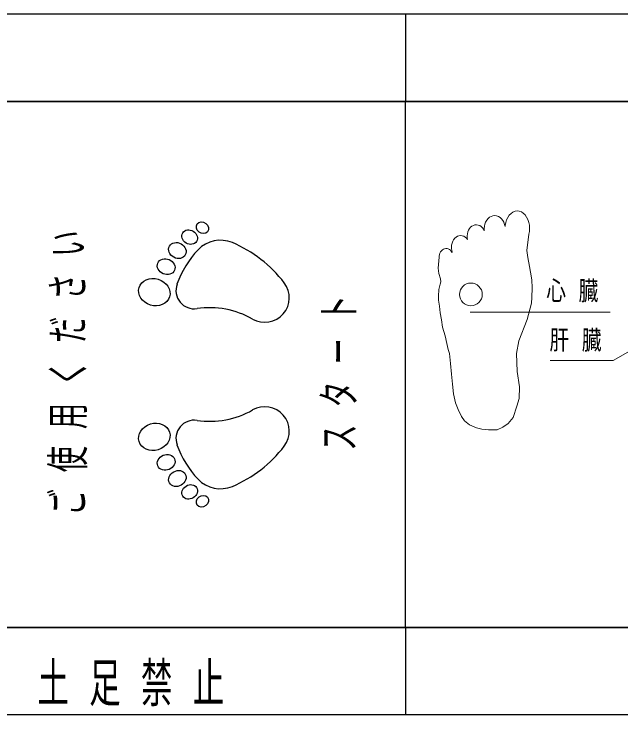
# Model space of a CAD drawing. Units: millimetres on the paper. Extents: x -365 to 0, y -19 to 257.
# Drawn here: x -280.25 to -266.41, y 147.92 to 163.92 of the extents above; entities that cross this region are included whole.
import ezdxf

# ---------------------------------------------------------------- set-up
doc = ezdxf.new("R2010")
doc.units = ezdxf.units.MM
doc.layers.add('LY_1', color=7, linetype='Continuous', lineweight=13)
doc.styles.add('ＭＳ ゴシック', font='')
doc.styles.get('ＭＳ ゴシック').set_extended_font_data('MS Gothic')

msp = doc.modelspace()

# ---------------------------------------------------------------- linework, layer by layer
at = {"layer": 'LY_1', "lineweight": 25}
for p, q in [((-271.32, 163.917), (-283.32, 163.917)), ((-271.32, 163.917), (-271.32, 161.917)), ((-259.32, 163.917), (-271.32, 163.917)), ((-271.32, 163.917), (-271.32, 161.917)), ((-283.32, 161.917), (-271.32, 161.917)), ((-271.32, 161.917), (-283.32, 161.917)), ((-271.32, 149.917), (-271.32, 161.917)), ((-259.32, 161.917), (-271.32, 161.917)), ((-271.32, 149.917), (-271.32, 161.917)), ((-271.32, 161.917), (-247.32, 161.917)), ((-283.32, 149.917), (-271.32, 149.917)), ((-271.32, 149.917), (-283.32, 149.917)), ((-271.32, 149.917), (-247.32, 149.917)), ((-271.32, 149.917), (-271.32, 147.917)), ((-259.32, 149.917), (-271.32, 149.917)), ((-271.32, 149.917), (-271.32, 147.917)), ((-271.32, 147.917), (-283.32, 147.917)), ((-259.32, 147.917), (-271.32, 147.917))]:
    msp.add_line(p, q, dxfattribs=at)
at = {"layer": 'LY_1'}
for p, q in [((-268.915, 159.367), (-268.954, 159.326)), ((-268.871, 159.397), (-268.915, 159.367)), ((-268.824, 159.415), (-268.871, 159.397)), ((-268.775, 159.422), (-268.824, 159.415)), ((-268.726, 159.417), (-268.775, 159.422)), ((-268.679, 159.399), (-268.726, 159.417)), ((-268.635, 159.37), (-268.679, 159.399)), ((-268.594, 159.331), (-268.635, 159.37)), ((-269.47, 159.211), (-269.494, 159.169)), ((-269.44, 159.248), (-269.47, 159.211)), ((-269.406, 159.278), (-269.44, 159.248)), ((-269.367, 159.299), (-269.406, 159.278)), ((-269.327, 159.312), (-269.367, 159.299)), ((-269.285, 159.316), (-269.327, 159.312)), ((-269.244, 159.311), (-269.285, 159.316)), ((-269.203, 159.297), (-269.244, 159.311)), ((-269.166, 159.275), (-269.203, 159.297)), ((-269.131, 159.244), (-269.166, 159.275)), ((-269.102, 159.207), (-269.131, 159.244)), ((-269.078, 159.164), (-269.102, 159.207)), ((-269.016, 159.219), (-269.036, 159.155)), ((-268.989, 159.276), (-269.016, 159.219)), ((-268.954, 159.326), (-268.989, 159.276)), ((-268.56, 159.282), (-268.594, 159.331)), ((-268.531, 159.225), (-268.56, 159.282)), ((-268.51, 159.162), (-268.531, 159.225)), ((-269.836, 159.049), (-269.863, 159.018)), ((-269.806, 159.074), (-269.836, 159.049)), ((-269.772, 159.092), (-269.806, 159.074)), ((-269.737, 159.102), (-269.772, 159.092)), ((-269.701, 159.105), (-269.737, 159.102)), ((-269.665, 159.099), (-269.701, 159.105)), ((-269.63, 159.086), (-269.665, 159.099)), ((-269.598, 159.066), (-269.63, 159.086)), ((-269.569, 159.039), (-269.598, 159.066)), ((-269.523, 159.071), (-269.527, 159.019)), ((-269.512, 159.122), (-269.523, 159.071)), ((-269.494, 159.169), (-269.512, 159.122)), ((-269.061, 159.116), (-269.078, 159.164)), ((-269.051, 159.066), (-269.061, 159.116)), ((-269.049, 159.088), (-269.051, 159.066)), ((-269.036, 159.155), (-269.049, 159.088)), ((-268.497, 159.095), (-268.51, 159.162)), ((-268.492, 159.026), (-268.497, 159.095)), ((-269.911, 158.898), (-269.916, 158.853)), ((-269.901, 158.942), (-269.911, 158.898)), ((-269.884, 158.982), (-269.901, 158.942)), ((-269.863, 159.018), (-269.884, 158.982)), ((-269.544, 159.005), (-269.569, 159.039)), ((-269.524, 158.968), (-269.544, 159.005)), ((-269.527, 159.019), (-269.524, 158.968)), ((-268.552, 158.516), (-268.508, 158.889)), ((-268.508, 158.889), (-268.496, 158.956)), ((-268.496, 158.956), (-268.492, 159.026)), ((-270.246, 158.729), (-270.261, 158.688)), ((-270.225, 158.766), (-270.246, 158.729)), ((-270.2, 158.798), (-270.225, 158.766)), ((-270.17, 158.825), (-270.2, 158.798)), ((-270.138, 158.844), (-270.17, 158.825)), ((-270.103, 158.856), (-270.138, 158.844)), ((-270.067, 158.861), (-270.103, 158.856)), ((-270.03, 158.857), (-270.067, 158.861)), ((-269.995, 158.846), (-270.03, 158.857)), ((-269.962, 158.827), (-269.995, 158.846)), ((-269.932, 158.801), (-269.962, 158.827)), ((-269.907, 158.769), (-269.932, 158.801)), ((-269.916, 158.853), (-269.914, 158.808)), ((-269.914, 158.808), (-269.907, 158.769)), ((-270.43, 158.56), (-270.456, 158.55)), ((-270.402, 158.565), (-270.43, 158.56)), ((-270.374, 158.563), (-270.402, 158.565)), ((-270.347, 158.556), (-270.374, 158.563)), ((-270.27, 158.644), (-270.273, 158.599)), ((-270.273, 158.599), (-270.269, 158.553)), ((-270.261, 158.688), (-270.27, 158.644)), ((-270.548, 158.425), (-270.554, 158.391)), ((-270.537, 158.457), (-270.548, 158.425)), ((-270.522, 158.487), (-270.537, 158.457)), ((-270.503, 158.513), (-270.522, 158.487)), ((-270.481, 158.534), (-270.503, 158.513)), ((-270.456, 158.55), (-270.481, 158.534)), ((-270.321, 158.543), (-270.347, 158.556)), ((-270.298, 158.524), (-270.321, 158.543)), ((-270.277, 158.5), (-270.298, 158.524)), ((-270.26, 158.473), (-270.277, 158.5)), ((-270.269, 158.553), (-270.267, 158.537)), ((-270.267, 158.537), (-270.26, 158.473)), ((-268.552, 158.516), (-268.534, 158.358)), ((-270.557, 158.364), (-270.576, 158.119)), ((-270.554, 158.391), (-270.555, 158.364)), ((-268.534, 158.358), (-268.496, 158.153)), ((-270.576, 158.119), (-270.562, 157.992)), ((-268.496, 158.153), (-268.468, 158.023)), ((-270.562, 157.992), (-270.526, 157.873)), ((-268.468, 158.023), (-268.441, 157.846)), ((-270.519, 157.802), (-270.533, 157.753)), ((-270.526, 157.873), (-270.519, 157.802)), ((-268.441, 157.846), (-268.431, 157.669)), ((-270.562, 157.626), (-270.569, 157.478)), ((-270.533, 157.753), (-270.562, 157.626)), ((-268.431, 157.669), (-268.441, 157.446)), ((-270.569, 157.478), (-270.569, 157.387)), ((-268.441, 157.446), (-268.448, 157.318)), ((-270.569, 157.387), (-270.548, 157.246)), ((-268.546, 156.945), (-268.448, 157.318)), ((-270.548, 157.246), (-270.533, 157.098)), ((-270.533, 157.098), (-270.498, 156.936)), ((-269.847, 157.112), (-266.65, 157.112)), ((-266.588, 156.005), (-264.732, 157.081)), ((-270.498, 156.936), (-270.477, 156.767)), ((-268.74, 156.458), (-268.546, 156.945)), ((-270.477, 156.767), (-270.421, 156.57)), ((-270.421, 156.57), (-270.379, 156.394)), ((-270.379, 156.394), (-270.35, 156.26)), ((-268.789, 156.166), (-268.74, 156.458)), ((-270.35, 156.26), (-270.322, 156.168)), ((-270.322, 156.168), (-270.294, 155.943)), ((-268.773, 155.761), (-268.789, 156.166)), ((-268.022, 156.005), (-266.588, 156.005)), ((-270.294, 155.943), (-270.273, 155.697)), ((-270.273, 155.697), (-270.252, 155.471)), ((-268.724, 155.404), (-268.773, 155.761)), ((-270.252, 155.471), (-270.224, 155.246)), ((-268.731, 155.14), (-268.724, 155.404)), ((-270.224, 155.246), (-270.181, 155.042)), ((-270.181, 155.042), (-270.118, 154.887)), ((-268.78, 154.964), (-268.731, 155.14)), ((-270.118, 154.887), (-270.048, 154.732)), ((-268.864, 154.711), (-268.78, 154.964)), ((-270.048, 154.732), (-269.977, 154.633)), ((-269.977, 154.633), (-269.864, 154.542)), ((-269.104, 154.485), (-268.977, 154.57)), ((-268.977, 154.57), (-268.864, 154.711)), ((-269.864, 154.542), (-269.702, 154.471)), ((-269.702, 154.471), (-269.583, 154.443)), ((-269.583, 154.443), (-269.428, 154.422)), ((-269.428, 154.422), (-269.231, 154.422)), ((-269.231, 154.422), (-269.104, 154.485))]:
    msp.add_line(p, q, dxfattribs=at)
msp.add_circle((-269.831, 157.517), 0.26, dxfattribs=at)
at = {"layer": 'LY_1', "color": 21, "lineweight": 25}
for centre, radius, start, end in [((-275.545, 158.054), 0.7, 67.0382, 136.6821), ((-276.417, 155.997), 2.934, 37.4477, 67.0382), ((-274.425, 156.997), 2.24, 136.6821, 160.4045), ((-274.532, 157.44), 0.56, 240.3487, 37.4477), ((-276.139, 157.608), 0.42, 160.4045, 278.3652), ((-275.79, 155.231), 1.982, 60.3487, 98.3652), ((-274.532, 154.393), 0.56, 322.5523, 119.6513), ((-275.79, 156.602), 1.982, 261.6348, 299.6513), ((-276.139, 154.226), 0.42, 81.6348, 199.5955), ((-274.425, 154.836), 2.24, 199.5955, 223.3179), ((-276.417, 155.836), 2.934, 292.9618, 322.5523), ((-275.545, 153.78), 0.7, 223.3179, 292.9618)]:
    msp.add_arc(centre, radius, start, end, dxfattribs=at)
for centre, major_axis, ratio in [((-275.956, 159.038), (-0.117, 0.091), 0.846156), ((-276.246, 158.824), (-0.158, 0.098), 0.846153), ((-276.526, 158.518), (-0.181, 0.1), 0.846154), ((-276.782, 158.15), (-0.19, 0.081), 0.846154), ((-277.053, 157.568), (-0.348, 0.106), 0.846154), ((-277.053, 154.265), (-0.348, -0.106), 0.846154), ((-276.782, 153.683), (-0.19, -0.081), 0.846154), ((-276.526, 153.315), (-0.181, -0.1), 0.846154), ((-276.246, 153.009), (-0.158, -0.098), 0.846153), ((-275.956, 152.796), (-0.117, -0.091), 0.846156)]:
    msp.add_ellipse(centre, major_axis=major_axis, ratio=ratio, dxfattribs=at)

# ---------------------------------------------------------------- texts
at = {"layer": 'LY_1', "char_height": 0.7331, "attachment_point": 5, "rotation": 90, "style": 'ＭＳ ゴシック'}
for s, insert in [('\\T1.64;\\W0.6;ご使用ください', (-278.987, 155.917)), ('\\T1.64;\\W0.6;スタート', (-272.82, 155.917))]:
    msp.add_mtext(s, dxfattribs=dict(at, insert=insert))
at = {"layer": 'LY_1', "style": 'ＭＳ ゴシック'}
for s, insert, char_height, attachment_point in [('\\T1.64;\\W0.75;心臓', (-268.111, 157.58), 0.4399, 4), ('\\T1.64;\\W0.75;肝臓', (-268.038, 156.454), 0.4399, 4), ('\\T1.64;\\W0.6;土足禁止', (-279.72, 148.117), 0.8798, 7)]:
    msp.add_mtext(s, dxfattribs=dict(at, insert=insert, char_height=char_height, attachment_point=attachment_point))

doc.saveas('drawing.dxf')
